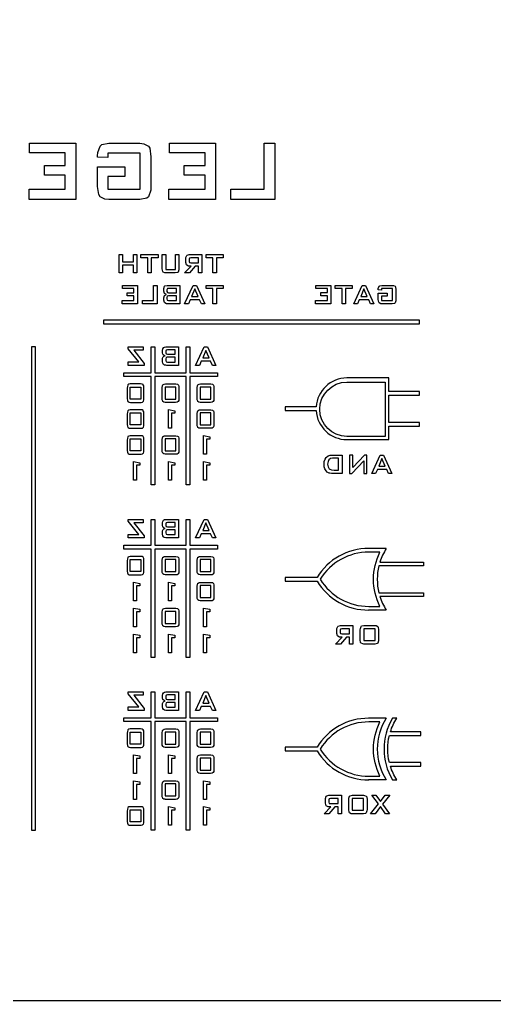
# Model space of a CAD drawing. Header units: inches. Extents: x 17631.1 to 17696.1, y 16284.5 to 16310.9.
# Drawn here: x 17634.26 to 17636.81, y 16285.27 to 16290.52 of the extents above; entities that cross this region are included whole.
import ezdxf

# ---------------------------------------------------------------- set-up
doc = ezdxf.new("R2010")
doc.units = ezdxf.units.IN
doc.header["$MEASUREMENT"] = 0

msp = doc.modelspace()

# ---------------------------------------------------------------- linework, layer by layer
at = {"color": 2}
for p, q in [((17636.2264, 16287.6861), (17636.1307, 16287.6861)), ((17636.2264, 16287.356), (17636.1307, 16287.356)), ((17636.2264, 16286.7773), (17636.1307, 16286.7773)), ((17636.2264, 16286.4473), (17636.1307, 16286.4473))]:
    msp.add_line(p, q, dxfattribs=at)
at = {"color": 1}
msp.add_lwpolyline([(17654.6088, 16295.7669), (17631.1088, 16295.7669), (17631.1088, 16285.2669), (17654.6088, 16285.2669)], close=True, dxfattribs=at)
at = {"color": 2, "linetype": 'ByBlock', "flags": 128}
for points in [[(17634.5082, 16289.6102), (17634.5082, 16289.6848), (17634.3963, 16289.6848), (17634.3963, 16289.7362), (17634.5082, 16289.7362), (17634.5082, 16289.8038), (17634.3171, 16289.8038), (17634.3171, 16289.8551), (17634.5642, 16289.8551), (17634.5642, 16289.5543), (17634.3147, 16289.5543), (17634.3147, 16289.6102)], [(17634.6807, 16289.7875), (17634.683, 16289.8061), (17634.6947, 16289.8388), (17634.704, 16289.8481), (17634.7413, 16289.8551), (17634.9068, 16289.8551), (17634.9278, 16289.8528), (17634.9534, 16289.8388), (17634.9604, 16289.8294), (17634.9651, 16289.7828), (17634.9651, 16289.6032), (17634.9534, 16289.5682), (17634.9441, 16289.5612), (17634.9068, 16289.5543), (17634.7413, 16289.5543), (17634.7203, 16289.5566), (17634.6947, 16289.5682), (17634.6877, 16289.5799), (17634.6807, 16289.6242), (17634.6807, 16289.7292), (17634.8275, 16289.7292), (17634.8275, 16289.6779), (17634.7366, 16289.6779), (17634.7366, 16289.6102), (17634.9091, 16289.6102), (17634.9091, 16289.8014), (17634.7366, 16289.8014), (17634.7366, 16289.7782), (17634.6807, 16289.7805)], [(17635.2564, 16289.6102), (17635.2564, 16289.6848), (17635.1446, 16289.6848), (17635.1446, 16289.7362), (17635.2564, 16289.7362), (17635.2564, 16289.8038), (17635.0653, 16289.8038), (17635.0653, 16289.8551), (17635.3124, 16289.8551), (17635.3124, 16289.5543), (17635.063, 16289.5543), (17635.063, 16289.6102)], [(17635.394, 16289.6102), (17635.5735, 16289.6102), (17635.5735, 16289.8551), (17635.6294, 16289.8551), (17635.6294, 16289.5543), (17635.394, 16289.5543)], [(17634.8149, 16289.1607), (17634.7959, 16289.1607), (17634.7959, 16289.2595), (17634.8149, 16289.2595), (17634.8149, 16289.2209), (17634.8724, 16289.2209), (17634.8724, 16289.2595), (17634.8907, 16289.2595), (17634.8907, 16289.1607), (17634.8724, 16289.1607), (17634.8724, 16289.2033), (17634.8149, 16289.2033)], [(17634.913, 16289.2419), (17634.913, 16289.2595), (17635.0044, 16289.2595), (17635.0044, 16289.2419), (17634.9678, 16289.2419), (17634.9678, 16289.1607), (17634.9495, 16289.1607), (17634.9495, 16289.2419)], [(17635.0457, 16289.2595), (17635.0457, 16289.179), (17635.0978, 16289.179), (17635.0978, 16289.2595), (17635.1167, 16289.2595), (17635.1167, 16289.1837), (17635.116, 16289.1769), (17635.1126, 16289.1654), (17635.1093, 16289.1627), (17635.0971, 16289.1607), (17635.0402, 16289.1607), (17635.0314, 16289.1654), (17635.0294, 16289.1688), (17635.0274, 16289.1837), (17635.0274, 16289.2595)], [(17635.1715, 16289.2345), (17635.1715, 16289.223), (17635.1735, 16289.2169), (17635.1796, 16289.2148), (17635.2216, 16289.2148), (17635.2216, 16289.2426), (17635.1796, 16289.2426), (17635.1735, 16289.2406)], [(17635.2622, 16289.2419), (17635.2622, 16289.2595), (17635.3535, 16289.2595), (17635.3535, 16289.2419), (17635.317, 16289.2419), (17635.317, 16289.1607), (17635.2987, 16289.1607), (17635.2987, 16289.2419)], [(17634.8758, 16289.0138), (17634.8758, 16289.0381), (17634.8392, 16289.0381), (17634.8392, 16289.0551), (17634.8758, 16289.0551), (17634.8758, 16289.0774), (17634.8135, 16289.0774), (17634.8135, 16289.0943), (17634.8947, 16289.0943), (17634.8947, 16288.9955), (17634.8129, 16288.9955), (17634.8129, 16289.0138)], [(17634.9807, 16289.0138), (17634.9807, 16289.0943), (17634.9996, 16289.0943), (17634.9996, 16288.9955), (17634.9211, 16288.9955), (17634.9211, 16289.0138)], [(17635.0348, 16289.0273), (17635.0389, 16289.0402), (17635.0389, 16289.0408), (17635.049, 16289.0463), (17635.0389, 16289.0517), (17635.0355, 16289.0632), (17635.0355, 16289.0774), (17635.0395, 16289.0896), (17635.0416, 16289.0916), (17635.0531, 16289.0943), (17635.1214, 16289.0943), (17635.1214, 16288.9955), (17635.0585, 16288.9955), (17635.0504, 16288.9962), (17635.0409, 16289.0002), (17635.0389, 16289.0023), (17635.0348, 16289.0145)], [(17635.0524, 16289.0713), (17635.0524, 16289.0618), (17635.0544, 16289.0564), (17635.0612, 16289.0544), (17635.1032, 16289.0544), (17635.1032, 16289.0781), (17635.0612, 16289.0781), (17635.0544, 16289.0767)], [(17635.1918, 16289.0943), (17635.2101, 16289.0943), (17635.2547, 16288.9955), (17635.2365, 16288.9955), (17635.227, 16289.0172), (17635.1769, 16289.0172), (17635.1674, 16288.9955), (17635.1465, 16288.9955)], [(17635.1844, 16289.0348), (17635.2196, 16289.0348), (17635.2013, 16289.0754)], [(17635.2622, 16289.0767), (17635.2622, 16289.0943), (17635.3535, 16289.0943), (17635.3535, 16289.0767), (17635.317, 16289.0767), (17635.317, 16288.9955), (17635.2987, 16288.9955), (17635.2987, 16289.0767)], [(17635.9118, 16289.0138), (17635.9118, 16289.0388), (17635.8753, 16289.0388), (17635.8753, 16289.0558), (17635.9118, 16289.0558), (17635.9118, 16289.0774), (17635.8489, 16289.0774), (17635.8489, 16289.0944), (17635.9301, 16289.0944), (17635.9301, 16288.9955), (17635.8482, 16288.9955), (17635.8482, 16289.0138)], [(17635.9531, 16289.0768), (17635.9531, 16289.0944), (17636.0445, 16289.0944), (17636.0445, 16289.0768), (17636.0079, 16289.0768), (17636.0079, 16288.9955), (17635.9897, 16288.9955), (17635.9897, 16289.0768)], [(17636.0973, 16289.0944), (17636.1149, 16289.0944), (17636.1595, 16288.9955), (17636.1412, 16288.9955), (17636.1325, 16289.0172), (17636.0817, 16289.0172), (17636.0722, 16288.9955), (17636.0519, 16288.9955)], [(17636.0898, 16289.0348), (17636.1243, 16289.0348), (17636.1067, 16289.0754)], [(17636.2015, 16289.0361), (17636.2015, 16289.0138), (17636.259, 16289.0138), (17636.259, 16289.0768), (17636.2015, 16289.0768), (17636.2015, 16289.0693), (17636.1839, 16289.07), (17636.1839, 16289.0781), (17636.1879, 16289.0896), (17636.1913, 16289.0923), (17636.2035, 16289.0944), (17636.2577, 16289.0944), (17636.2644, 16289.0937), (17636.2732, 16289.0896), (17636.2752, 16289.0862), (17636.2773, 16289.0713), (17636.2773, 16289.0118), (17636.2732, 16289.0002), (17636.2698, 16288.9975), (17636.2577, 16288.9955), (17636.2035, 16288.9955), (17636.1967, 16288.9962), (17636.1879, 16289.0002), (17636.1859, 16289.0036), (17636.1839, 16289.0185), (17636.1839, 16289.053), (17636.2319, 16289.053), (17636.2319, 16289.0361)], [(17635.0517, 16289.0293), (17635.0517, 16289.0219), (17635.0538, 16289.0151), (17635.0612, 16289.0131), (17635.1032, 16289.0131), (17635.1032, 16289.0381), (17635.0612, 16289.0381), (17635.0538, 16289.0361)], [(17634.9009, 16288.6846), (17634.8446, 16288.7552), (17634.8446, 16288.7652), (17634.9241, 16288.7652), (17634.9241, 16288.7474), (17634.8742, 16288.7474), (17634.9297, 16288.6767), (17634.9297, 16288.666), (17634.8446, 16288.666), (17634.8446, 16288.6846)], [(17635.0427, 16288.7173), (17635.038, 16288.7186), (17635.0326, 16288.7225), (17635.0307, 16288.7255), (17635.029, 16288.7339), (17635.029, 16288.7461), (17635.0299, 16288.7543), (17635.0331, 16288.7607), (17635.0335, 16288.7611), (17635.0389, 16288.7642), (17635.0468, 16288.7652), (17635.1146, 16288.7652), (17635.1146, 16288.6661), (17635.0516, 16288.6661), (17635.0464, 16288.6664), (17635.0395, 16288.6679), (17635.0342, 16288.6709), (17635.034, 16288.6711), (17635.0297, 16288.6771), (17635.0284, 16288.6855), (17635.0284, 16288.6982), (17635.029, 16288.704), (17635.032, 16288.7111), (17635.0357, 16288.7147)], [(17635.2058, 16288.6661), (17635.2512, 16288.7652), (17635.2691, 16288.7652), (17635.3138, 16288.6661), (17635.2955, 16288.6661), (17635.2862, 16288.6878), (17635.2361, 16288.6878), (17635.2265, 16288.6661)], [(17635.0456, 16288.7003), (17635.0456, 16288.6928), (17635.0473, 16288.6859), (17635.0477, 16288.6857), (17635.0544, 16288.684), (17635.0965, 16288.684), (17635.0965, 16288.7093), (17635.0537, 16288.7093), (17635.0473, 16288.7074)], [(17635.046, 16288.742), (17635.046, 16288.7326), (17635.0479, 16288.727), (17635.0544, 16288.7255), (17635.0965, 16288.7255), (17635.0965, 16288.7491), (17635.0544, 16288.7491), (17635.0479, 16288.7476)], [(17635.2437, 16288.7057), (17635.2784, 16288.7057), (17635.2607, 16288.746)], [(17634.9293, 16288.4914), (17634.9293, 16288.5436), (17634.9292, 16288.5469), (17634.9282, 16288.5563), (17634.9256, 16288.5622), (17634.9247, 16288.5632), (17634.9193, 16288.5661), (17634.9111, 16288.5671), (17634.8556, 16288.5671), (17634.8481, 16288.5656), (17634.8433, 16288.5622), (17634.8423, 16288.5609), (17634.8402, 16288.5538), (17634.8395, 16288.5436), (17634.8395, 16288.4881), (17634.8407, 16288.4789), (17634.8433, 16288.473), (17634.8441, 16288.472), (17634.8496, 16288.4689), (17634.8576, 16288.4679), (17634.9111, 16288.4679), (17634.9134, 16288.4681), (17634.9208, 16288.4696), (17634.9256, 16288.473), (17634.9264, 16288.4742), (17634.9285, 16288.4811)], [(17634.8561, 16288.5502), (17634.9126, 16288.5502), (17634.9126, 16288.4858), (17634.8561, 16288.4858)], [(17635.0267, 16288.4914), (17635.0267, 16288.5436), (17635.0269, 16288.5469), (17635.0279, 16288.5563), (17635.0305, 16288.5622), (17635.0313, 16288.5632), (17635.0367, 16288.5661), (17635.0449, 16288.5671), (17635.1004, 16288.5671), (17635.108, 16288.5656), (17635.1127, 16288.5622), (17635.1137, 16288.5609), (17635.1159, 16288.5538), (17635.1165, 16288.5436), (17635.1165, 16288.4881), (17635.1154, 16288.4789), (17635.1127, 16288.473), (17635.1119, 16288.472), (17635.1065, 16288.4689), (17635.0985, 16288.4679), (17635.0449, 16288.4679), (17635.0426, 16288.4681), (17635.0353, 16288.4696), (17635.0305, 16288.473), (17635.0297, 16288.4742), (17635.0275, 16288.4811)], [(17635.0999, 16288.5502), (17635.0435, 16288.5502), (17635.0435, 16288.4858), (17635.0999, 16288.4858)], [(17635.2141, 16288.4914), (17635.2141, 16288.5436), (17635.2142, 16288.5469), (17635.2152, 16288.5563), (17635.2178, 16288.5622), (17635.2187, 16288.5632), (17635.2241, 16288.5661), (17635.2323, 16288.5671), (17635.2878, 16288.5671), (17635.2953, 16288.5656), (17635.3001, 16288.5622), (17635.3011, 16288.5609), (17635.3032, 16288.5538), (17635.3039, 16288.5436), (17635.3039, 16288.4881), (17635.3027, 16288.4789), (17635.3001, 16288.473), (17635.2993, 16288.472), (17635.2939, 16288.4689), (17635.2858, 16288.4679), (17635.2323, 16288.4679), (17635.23, 16288.4681), (17635.2226, 16288.4696), (17635.2178, 16288.473), (17635.217, 16288.4742), (17635.2149, 16288.4811)], [(17635.2873, 16288.5502), (17635.2308, 16288.5502), (17635.2308, 16288.4858), (17635.2873, 16288.4858)], [(17634.9293, 16288.3526), (17634.9293, 16288.4048), (17634.9292, 16288.4081), (17634.9282, 16288.4175), (17634.9256, 16288.4234), (17634.9247, 16288.4244), (17634.9193, 16288.4273), (17634.9111, 16288.4283), (17634.8556, 16288.4283), (17634.8481, 16288.4268), (17634.8433, 16288.4234), (17634.8423, 16288.4221), (17634.8402, 16288.415), (17634.8395, 16288.4048), (17634.8395, 16288.3493), (17634.8407, 16288.3401), (17634.8433, 16288.3342), (17634.8441, 16288.3332), (17634.8496, 16288.3301), (17634.8576, 16288.3291), (17634.9111, 16288.3291), (17634.9134, 16288.3293), (17634.9208, 16288.3308), (17634.9256, 16288.3342), (17634.9264, 16288.3354), (17634.9285, 16288.3423)], [(17634.8561, 16288.4114), (17634.9126, 16288.4114), (17634.9126, 16288.347), (17634.8561, 16288.347)], [(17635.0607, 16288.429), (17635.0942, 16288.4226), (17635.0942, 16288.4094), (17635.0774, 16288.4094), (17635.0774, 16288.3291), (17635.0607, 16288.3291)], [(17635.2141, 16288.3526), (17635.2141, 16288.4048), (17635.2142, 16288.4081), (17635.2152, 16288.4175), (17635.2178, 16288.4234), (17635.2187, 16288.4244), (17635.2241, 16288.4273), (17635.2323, 16288.4283), (17635.2878, 16288.4283), (17635.2953, 16288.4268), (17635.3001, 16288.4234), (17635.3011, 16288.4221), (17635.3032, 16288.415), (17635.3039, 16288.4048), (17635.3039, 16288.3493), (17635.3027, 16288.3401), (17635.3001, 16288.3342), (17635.2993, 16288.3332), (17635.2939, 16288.3301), (17635.2858, 16288.3291), (17635.2323, 16288.3291), (17635.23, 16288.3293), (17635.2226, 16288.3308), (17635.2178, 16288.3342), (17635.217, 16288.3354), (17635.2149, 16288.3423)], [(17635.2873, 16288.4114), (17635.2308, 16288.4114), (17635.2308, 16288.347), (17635.2873, 16288.347)], [(17634.9293, 16288.2138), (17634.9293, 16288.266), (17634.9292, 16288.2693), (17634.9282, 16288.2787), (17634.9256, 16288.2846), (17634.9247, 16288.2856), (17634.9193, 16288.2885), (17634.9111, 16288.2895), (17634.8556, 16288.2895), (17634.8481, 16288.288), (17634.8433, 16288.2846), (17634.8423, 16288.2833), (17634.8402, 16288.2762), (17634.8395, 16288.266), (17634.8395, 16288.2105), (17634.8407, 16288.2013), (17634.8433, 16288.1954), (17634.8441, 16288.1944), (17634.8496, 16288.1913), (17634.8576, 16288.1903), (17634.9111, 16288.1903), (17634.9134, 16288.1905), (17634.9208, 16288.192), (17634.9256, 16288.1954), (17634.9264, 16288.1966), (17634.9285, 16288.2035)], [(17635.0267, 16288.2138), (17635.0267, 16288.266), (17635.0269, 16288.2693), (17635.0279, 16288.2787), (17635.0305, 16288.2846), (17635.0313, 16288.2856), (17635.0367, 16288.2885), (17635.0449, 16288.2895), (17635.1004, 16288.2895), (17635.108, 16288.288), (17635.1127, 16288.2846), (17635.1137, 16288.2833), (17635.1159, 16288.2762), (17635.1165, 16288.266), (17635.1165, 16288.2105), (17635.1154, 16288.2013), (17635.1127, 16288.1954), (17635.1119, 16288.1944), (17635.1065, 16288.1913), (17635.0985, 16288.1903), (17635.0449, 16288.1903), (17635.0426, 16288.1905), (17635.0353, 16288.192), (17635.0305, 16288.1954), (17635.0297, 16288.1966), (17635.0275, 16288.2035)], [(17635.248, 16288.2902), (17635.2815, 16288.2838), (17635.2815, 16288.2706), (17635.2648, 16288.2706), (17635.2648, 16288.1903), (17635.248, 16288.1903)], [(17634.8561, 16288.2726), (17634.9126, 16288.2726), (17634.9126, 16288.2082), (17634.8561, 16288.2082)], [(17635.0999, 16288.2726), (17635.0435, 16288.2726), (17635.0435, 16288.2082), (17635.0999, 16288.2082)], [(17635.8944, 16288.1507), (17635.8985, 16288.1633), (17635.9049, 16288.1733), (17635.9067, 16288.175), (17635.9155, 16288.1811), (17635.9261, 16288.1849), (17635.9388, 16288.1862), (17635.9896, 16288.1862), (17635.9896, 16288.0868), (17635.9435, 16288.0868), (17635.934, 16288.0872), (17635.9237, 16288.0889), (17635.921, 16288.0896), (17635.9108, 16288.0947), (17635.9046, 16288.1008), (17635.8978, 16288.1121), (17635.8947, 16288.1227), (17635.8933, 16288.137)], [(17636.0299, 16288.0868), (17636.0426, 16288.0868), (17636.1067, 16288.1545), (17636.1067, 16288.0868), (17636.1231, 16288.0868), (17636.1231, 16288.1862), (17636.1105, 16288.1862), (17636.0467, 16288.1193), (17636.0467, 16288.1862), (17636.0299, 16288.1862)], [(17636.1484, 16288.0868), (17636.1938, 16288.1862), (17636.2116, 16288.1862), (17636.2566, 16288.0868), (17636.2382, 16288.0868), (17636.229, 16288.1087), (17636.1788, 16288.1087), (17636.1692, 16288.0868)], [(17634.8733, 16288.1514), (17634.9068, 16288.145), (17634.9068, 16288.1318), (17634.8901, 16288.1318), (17634.8901, 16288.0515), (17634.8733, 16288.0515)], [(17635.0607, 16288.1514), (17635.0942, 16288.145), (17635.0942, 16288.1318), (17635.0774, 16288.1318), (17635.0774, 16288.0515), (17635.0607, 16288.0515)], [(17635.248, 16288.1514), (17635.2815, 16288.145), (17635.2815, 16288.1318), (17635.2648, 16288.1318), (17635.2648, 16288.0515), (17635.248, 16288.0515)], [(17635.9145, 16288.123), (17635.9203, 16288.1131), (17635.9241, 16288.1104), (17635.934, 16288.107), (17635.9473, 16288.1056), (17635.9712, 16288.1056), (17635.9712, 16288.1685), (17635.9384, 16288.1685), (17635.9278, 16288.1668), (17635.9189, 16288.1606), (17635.9145, 16288.1521), (17635.9125, 16288.1374)], [(17636.1863, 16288.1265), (17636.2211, 16288.1265), (17636.2034, 16288.1668)], [(17634.9009, 16287.761), (17634.8446, 16287.8316), (17634.8446, 16287.8416), (17634.9241, 16287.8416), (17634.9241, 16287.8238), (17634.8742, 16287.8238), (17634.9297, 16287.7531), (17634.9297, 16287.7424), (17634.8446, 16287.7424), (17634.8446, 16287.761)], [(17635.0427, 16287.7937), (17635.038, 16287.795), (17635.0326, 16287.7989), (17635.0307, 16287.8019), (17635.029, 16287.8104), (17635.029, 16287.8225), (17635.0299, 16287.8307), (17635.0331, 16287.8371), (17635.0335, 16287.8375), (17635.0389, 16287.8406), (17635.0468, 16287.8416), (17635.1146, 16287.8416), (17635.1146, 16287.7425), (17635.0516, 16287.7425), (17635.0464, 16287.7428), (17635.0395, 16287.7443), (17635.0342, 16287.7473), (17635.034, 16287.7475), (17635.0297, 16287.7535), (17635.0284, 16287.7619), (17635.0284, 16287.7746), (17635.029, 16287.7804), (17635.032, 16287.7875), (17635.0357, 16287.7911)], [(17635.046, 16287.8184), (17635.046, 16287.809), (17635.0479, 16287.8034), (17635.0544, 16287.8019), (17635.0965, 16287.8019), (17635.0965, 16287.8255), (17635.0544, 16287.8255), (17635.0479, 16287.824)], [(17635.2058, 16287.7425), (17635.2512, 16287.8416), (17635.2691, 16287.8416), (17635.3138, 16287.7425), (17635.2955, 16287.7425), (17635.2862, 16287.7642), (17635.2361, 16287.7642), (17635.2265, 16287.7425)], [(17635.2437, 16287.7821), (17635.2784, 16287.7821), (17635.2607, 16287.8224)], [(17635.0456, 16287.7767), (17635.0456, 16287.7692), (17635.0473, 16287.7623), (17635.0477, 16287.7621), (17635.0544, 16287.7604), (17635.0965, 16287.7604), (17635.0965, 16287.7857), (17635.0537, 16287.7857), (17635.0473, 16287.7838)], [(17634.9293, 16287.5678), (17634.9293, 16287.62), (17634.9292, 16287.6233), (17634.9282, 16287.6327), (17634.9256, 16287.6386), (17634.9247, 16287.6396), (17634.9193, 16287.6425), (17634.9111, 16287.6435), (17634.8556, 16287.6435), (17634.8481, 16287.6421), (17634.8433, 16287.6386), (17634.8423, 16287.6373), (17634.8402, 16287.6302), (17634.8395, 16287.62), (17634.8395, 16287.5645), (17634.8407, 16287.5553), (17634.8433, 16287.5494), (17634.8441, 16287.5484), (17634.8496, 16287.5453), (17634.8576, 16287.5443), (17634.9111, 16287.5443), (17634.9134, 16287.5445), (17634.9208, 16287.546), (17634.9256, 16287.5494), (17634.9264, 16287.5506), (17634.9285, 16287.5575)], [(17634.8561, 16287.6266), (17634.9126, 16287.6266), (17634.9126, 16287.5622), (17634.8561, 16287.5622)], [(17635.0267, 16287.5678), (17635.0267, 16287.62), (17635.0269, 16287.6233), (17635.0279, 16287.6327), (17635.0305, 16287.6386), (17635.0313, 16287.6396), (17635.0367, 16287.6425), (17635.0449, 16287.6435), (17635.1004, 16287.6435), (17635.108, 16287.6421), (17635.1127, 16287.6386), (17635.1137, 16287.6373), (17635.1159, 16287.6302), (17635.1165, 16287.62), (17635.1165, 16287.5645), (17635.1154, 16287.5553), (17635.1127, 16287.5494), (17635.1119, 16287.5484), (17635.1065, 16287.5453), (17635.0985, 16287.5443), (17635.0449, 16287.5443), (17635.0426, 16287.5445), (17635.0353, 16287.546), (17635.0305, 16287.5494), (17635.0297, 16287.5506), (17635.0275, 16287.5575)], [(17635.0999, 16287.6266), (17635.0435, 16287.6266), (17635.0435, 16287.5622), (17635.0999, 16287.5622)], [(17635.2141, 16287.5678), (17635.2141, 16287.62), (17635.2142, 16287.6233), (17635.2152, 16287.6327), (17635.2178, 16287.6386), (17635.2187, 16287.6396), (17635.2241, 16287.6425), (17635.2323, 16287.6435), (17635.2878, 16287.6435), (17635.2953, 16287.6421), (17635.3001, 16287.6386), (17635.3011, 16287.6373), (17635.3032, 16287.6302), (17635.3039, 16287.62), (17635.3039, 16287.5645), (17635.3027, 16287.5553), (17635.3001, 16287.5494), (17635.2993, 16287.5484), (17635.2939, 16287.5453), (17635.2858, 16287.5443), (17635.2323, 16287.5443), (17635.23, 16287.5445), (17635.2226, 16287.546), (17635.2178, 16287.5494), (17635.217, 16287.5506), (17635.2149, 16287.5575)], [(17635.2873, 16287.6266), (17635.2308, 16287.6266), (17635.2308, 16287.5622), (17635.2873, 16287.5622)], [(17634.8733, 16287.5054), (17634.9068, 16287.499), (17634.9068, 16287.4858), (17634.8901, 16287.4858), (17634.8901, 16287.4055), (17634.8733, 16287.4055)], [(17635.0607, 16287.5054), (17635.0942, 16287.499), (17635.0942, 16287.4858), (17635.0774, 16287.4858), (17635.0774, 16287.4055), (17635.0607, 16287.4055)], [(17635.2141, 16287.429), (17635.2141, 16287.4812), (17635.2142, 16287.4845), (17635.2152, 16287.4939), (17635.2178, 16287.4998), (17635.2187, 16287.5008), (17635.2241, 16287.5037), (17635.2323, 16287.5047), (17635.2878, 16287.5047), (17635.2953, 16287.5033), (17635.3001, 16287.4998), (17635.3011, 16287.4985), (17635.3032, 16287.4914), (17635.3039, 16287.4812), (17635.3039, 16287.4257), (17635.3027, 16287.4165), (17635.3001, 16287.4106), (17635.2993, 16287.4096), (17635.2939, 16287.4065), (17635.2858, 16287.4055), (17635.2323, 16287.4055), (17635.23, 16287.4057), (17635.2226, 16287.4072), (17635.2178, 16287.4106), (17635.217, 16287.4118), (17635.2149, 16287.4187)], [(17635.2873, 16287.4878), (17635.2308, 16287.4878), (17635.2308, 16287.4234), (17635.2873, 16287.4234)], [(17634.8733, 16287.3666), (17634.9068, 16287.3602), (17634.9068, 16287.347), (17634.8901, 16287.347), (17634.8901, 16287.2667), (17634.8733, 16287.2667)], [(17635.0267, 16287.2902), (17635.0267, 16287.3424), (17635.0269, 16287.3457), (17635.0279, 16287.3551), (17635.0305, 16287.361), (17635.0313, 16287.362), (17635.0367, 16287.3649), (17635.0449, 16287.3659), (17635.1004, 16287.3659), (17635.108, 16287.3645), (17635.1127, 16287.361), (17635.1137, 16287.3597), (17635.1159, 16287.3526), (17635.1165, 16287.3424), (17635.1165, 16287.2869), (17635.1154, 16287.2777), (17635.1127, 16287.2718), (17635.1119, 16287.2708), (17635.1065, 16287.2677), (17635.0985, 16287.2667), (17635.0449, 16287.2667), (17635.0426, 16287.2669), (17635.0353, 16287.2684), (17635.0305, 16287.2718), (17635.0297, 16287.273), (17635.0275, 16287.2799)], [(17635.0999, 16287.349), (17635.0435, 16287.349), (17635.0435, 16287.2846), (17635.0999, 16287.2846)], [(17635.248, 16287.3666), (17635.2815, 16287.3602), (17635.2815, 16287.347), (17635.2648, 16287.347), (17635.2648, 16287.2667), (17635.248, 16287.2667)], [(17635.9804, 16287.2485), (17635.9804, 16287.2366), (17635.9821, 16287.2304), (17635.9887, 16287.2286), (17636.0301, 16287.2286), (17636.0301, 16287.2561), (17635.9887, 16287.2561), (17635.9821, 16287.2547)], [(17636.0872, 16287.2499), (17636.0876, 16287.2572), (17636.0914, 16287.2683), (17636.0945, 16287.2711), (17636.1067, 16287.2735), (17636.1652, 16287.2735), (17636.1718, 16287.2728), (17636.1808, 16287.2683), (17636.1829, 16287.2648), (17636.1847, 16287.2499), (17636.1847, 16287.1976), (17636.1843, 16287.1907), (17636.1808, 16287.1792), (17636.1773, 16287.1767), (17636.1652, 16287.1743), (17636.1067, 16287.1743), (17636.1001, 16287.1747), (17636.0914, 16287.1792), (17636.0893, 16287.183), (17636.0872, 16287.1976)], [(17636.1662, 16287.2558), (17636.1057, 16287.2558), (17636.1057, 16287.1931), (17636.1662, 16287.1931)], [(17634.8733, 16287.2278), (17634.9068, 16287.2214), (17634.9068, 16287.2082), (17634.8901, 16287.2082), (17634.8901, 16287.1279), (17634.8733, 16287.1279)], [(17635.0607, 16287.2278), (17635.0942, 16287.2214), (17635.0942, 16287.2082), (17635.0774, 16287.2082), (17635.0774, 16287.1279), (17635.0607, 16287.1279)], [(17635.248, 16287.2278), (17635.2815, 16287.2214), (17635.2815, 16287.2082), (17635.2648, 16287.2082), (17635.2648, 16287.1279), (17635.248, 16287.1279)], [(17634.9009, 16286.8374), (17634.8446, 16286.9081), (17634.8446, 16286.918), (17634.9241, 16286.918), (17634.9241, 16286.9002), (17634.8742, 16286.9002), (17634.9297, 16286.8295), (17634.9297, 16286.8188), (17634.8446, 16286.8188), (17634.8446, 16286.8374)], [(17635.0427, 16286.8701), (17635.038, 16286.8714), (17635.0326, 16286.8754), (17635.0307, 16286.8783), (17635.029, 16286.8868), (17635.029, 16286.8989), (17635.0299, 16286.9071), (17635.0331, 16286.9135), (17635.0335, 16286.9139), (17635.0389, 16286.9171), (17635.0468, 16286.918), (17635.1146, 16286.918), (17635.1146, 16286.8189), (17635.0516, 16286.8189), (17635.0464, 16286.8192), (17635.0395, 16286.8207), (17635.0342, 16286.8237), (17635.034, 16286.8239), (17635.0297, 16286.8299), (17635.0284, 16286.8383), (17635.0284, 16286.851), (17635.029, 16286.8568), (17635.032, 16286.8639), (17635.0357, 16286.8675)], [(17635.2058, 16286.8189), (17635.2512, 16286.918), (17635.2691, 16286.918), (17635.3138, 16286.8189), (17635.2955, 16286.8189), (17635.2862, 16286.8406), (17635.2361, 16286.8406), (17635.2265, 16286.8189)], [(17635.046, 16286.8948), (17635.046, 16286.8855), (17635.0479, 16286.8798), (17635.0544, 16286.8783), (17635.0965, 16286.8783), (17635.0965, 16286.9019), (17635.0544, 16286.9019), (17635.0479, 16286.9004)], [(17635.2437, 16286.8585), (17635.2784, 16286.8585), (17635.2607, 16286.8988)], [(17635.0456, 16286.8531), (17635.0456, 16286.8456), (17635.0473, 16286.8387), (17635.0477, 16286.8385), (17635.0544, 16286.8368), (17635.0965, 16286.8368), (17635.0965, 16286.8621), (17635.0537, 16286.8621), (17635.0473, 16286.8602)], [(17634.9293, 16286.6442), (17634.9293, 16286.6965), (17634.9292, 16286.6997), (17634.9282, 16286.7091), (17634.9256, 16286.715), (17634.9247, 16286.716), (17634.9193, 16286.719), (17634.9111, 16286.7199), (17634.8556, 16286.7199), (17634.8481, 16286.7185), (17634.8433, 16286.715), (17634.8423, 16286.7137), (17634.8402, 16286.7066), (17634.8395, 16286.6965), (17634.8395, 16286.6409), (17634.8407, 16286.6317), (17634.8433, 16286.6258), (17634.8441, 16286.6248), (17634.8496, 16286.6217), (17634.8576, 16286.6207), (17634.9111, 16286.6207), (17634.9134, 16286.6209), (17634.9208, 16286.6224), (17634.9256, 16286.6258), (17634.9264, 16286.627), (17634.9285, 16286.6339)], [(17635.0267, 16286.6442), (17635.0267, 16286.6965), (17635.0269, 16286.6997), (17635.0279, 16286.7091), (17635.0305, 16286.715), (17635.0313, 16286.716), (17635.0367, 16286.719), (17635.0449, 16286.7199), (17635.1004, 16286.7199), (17635.108, 16286.7185), (17635.1127, 16286.715), (17635.1137, 16286.7137), (17635.1159, 16286.7066), (17635.1165, 16286.6965), (17635.1165, 16286.6409), (17635.1154, 16286.6317), (17635.1127, 16286.6258), (17635.1119, 16286.6248), (17635.1065, 16286.6217), (17635.0985, 16286.6207), (17635.0449, 16286.6207), (17635.0426, 16286.6209), (17635.0353, 16286.6224), (17635.0305, 16286.6258), (17635.0297, 16286.627), (17635.0275, 16286.6339)], [(17635.2141, 16286.6442), (17635.2141, 16286.6965), (17635.2142, 16286.6997), (17635.2152, 16286.7091), (17635.2178, 16286.715), (17635.2187, 16286.716), (17635.2241, 16286.719), (17635.2323, 16286.7199), (17635.2878, 16286.7199), (17635.2953, 16286.7185), (17635.3001, 16286.715), (17635.3011, 16286.7137), (17635.3032, 16286.7066), (17635.3039, 16286.6965), (17635.3039, 16286.6409), (17635.3027, 16286.6317), (17635.3001, 16286.6258), (17635.2993, 16286.6248), (17635.2939, 16286.6217), (17635.2858, 16286.6207), (17635.2323, 16286.6207), (17635.23, 16286.6209), (17635.2226, 16286.6224), (17635.2178, 16286.6258), (17635.217, 16286.627), (17635.2149, 16286.6339)], [(17634.8561, 16286.703), (17634.9126, 16286.703), (17634.9126, 16286.6386), (17634.8561, 16286.6386)], [(17635.0999, 16286.703), (17635.0435, 16286.703), (17635.0435, 16286.6386), (17635.0999, 16286.6386)], [(17635.2873, 16286.703), (17635.2308, 16286.703), (17635.2308, 16286.6386), (17635.2873, 16286.6386)], [(17634.8733, 16286.5818), (17634.9068, 16286.5754), (17634.9068, 16286.5622), (17634.8901, 16286.5622), (17634.8901, 16286.4819), (17634.8733, 16286.4819)], [(17635.0607, 16286.5818), (17635.0942, 16286.5754), (17635.0942, 16286.5622), (17635.0774, 16286.5622), (17635.0774, 16286.4819), (17635.0607, 16286.4819)], [(17635.2141, 16286.5054), (17635.2141, 16286.5577), (17635.2142, 16286.5609), (17635.2152, 16286.5703), (17635.2178, 16286.5762), (17635.2187, 16286.5772), (17635.2241, 16286.5802), (17635.2323, 16286.5811), (17635.2878, 16286.5811), (17635.2953, 16286.5797), (17635.3001, 16286.5762), (17635.3011, 16286.5749), (17635.3032, 16286.5678), (17635.3039, 16286.5577), (17635.3039, 16286.5021), (17635.3027, 16286.4929), (17635.3001, 16286.487), (17635.2993, 16286.486), (17635.2939, 16286.4829), (17635.2858, 16286.4819), (17635.2323, 16286.4819), (17635.23, 16286.4821), (17635.2226, 16286.4836), (17635.2178, 16286.487), (17635.217, 16286.4882), (17635.2149, 16286.4951)], [(17635.2873, 16286.5642), (17635.2308, 16286.5642), (17635.2308, 16286.4998), (17635.2873, 16286.4998)], [(17634.8733, 16286.443), (17634.9068, 16286.4366), (17634.9068, 16286.4234), (17634.8901, 16286.4234), (17634.8901, 16286.3431), (17634.8733, 16286.3431)], [(17635.0267, 16286.3666), (17635.0267, 16286.4189), (17635.0269, 16286.4221), (17635.0279, 16286.4315), (17635.0305, 16286.4374), (17635.0313, 16286.4384), (17635.0367, 16286.4414), (17635.0449, 16286.4423), (17635.1004, 16286.4423), (17635.108, 16286.4409), (17635.1127, 16286.4374), (17635.1137, 16286.4361), (17635.1159, 16286.429), (17635.1165, 16286.4189), (17635.1165, 16286.3633), (17635.1154, 16286.3541), (17635.1127, 16286.3482), (17635.1119, 16286.3472), (17635.1065, 16286.3441), (17635.0985, 16286.3431), (17635.0449, 16286.3431), (17635.0426, 16286.3433), (17635.0353, 16286.3448), (17635.0305, 16286.3482), (17635.0297, 16286.3494), (17635.0275, 16286.3563)], [(17635.0999, 16286.4254), (17635.0435, 16286.4254), (17635.0435, 16286.361), (17635.0999, 16286.361)], [(17635.248, 16286.443), (17635.2815, 16286.4366), (17635.2815, 16286.4234), (17635.2648, 16286.4234), (17635.2648, 16286.3431), (17635.248, 16286.3431)], [(17635.919, 16286.3398), (17635.919, 16286.328), (17635.9207, 16286.3217), (17635.9274, 16286.32), (17635.9688, 16286.32), (17635.9688, 16286.3475), (17635.9274, 16286.3475), (17635.9207, 16286.3461)], [(17636.0258, 16286.3412), (17636.0262, 16286.3485), (17636.03, 16286.3597), (17636.0331, 16286.3625), (17636.0453, 16286.3649), (17636.1038, 16286.3649), (17636.1104, 16286.3642), (17636.1194, 16286.3597), (17636.1215, 16286.3562), (17636.1233, 16286.3412), (17636.1233, 16286.289), (17636.1229, 16286.282), (17636.1194, 16286.2706), (17636.116, 16286.2681), (17636.1038, 16286.2657), (17636.0453, 16286.2657), (17636.0387, 16286.266), (17636.03, 16286.2706), (17636.0279, 16286.2744), (17636.0258, 16286.289)], [(17636.1048, 16286.3472), (17636.0443, 16286.3472), (17636.0443, 16286.2845), (17636.1048, 16286.2845)], [(17636.1842, 16286.3193), (17636.1497, 16286.3649), (17636.1709, 16286.3649), (17636.195, 16286.3311), (17636.2204, 16286.3649), (17636.2447, 16286.3649), (17636.2064, 16286.3165), (17636.244, 16286.2657), (17636.2225, 16286.2657), (17636.1957, 16286.304), (17636.1664, 16286.2657), (17636.1414, 16286.2657)], [(17634.9293, 16286.2278), (17634.9293, 16286.2801), (17634.9292, 16286.2833), (17634.9282, 16286.2927), (17634.9256, 16286.2986), (17634.9247, 16286.2996), (17634.9193, 16286.3026), (17634.9111, 16286.3035), (17634.8556, 16286.3035), (17634.8481, 16286.3021), (17634.8433, 16286.2986), (17634.8423, 16286.2973), (17634.8402, 16286.2902), (17634.8395, 16286.2801), (17634.8395, 16286.2245), (17634.8407, 16286.2153), (17634.8433, 16286.2094), (17634.8441, 16286.2084), (17634.8496, 16286.2053), (17634.8576, 16286.2043), (17634.9111, 16286.2043), (17634.9134, 16286.2045), (17634.9208, 16286.206), (17634.9256, 16286.2094), (17634.9264, 16286.2106), (17634.9285, 16286.2175)], [(17635.0607, 16286.3042), (17635.0942, 16286.2978), (17635.0942, 16286.2847), (17635.0774, 16286.2847), (17635.0774, 16286.2043), (17635.0607, 16286.2043)], [(17635.248, 16286.3042), (17635.2815, 16286.2978), (17635.2815, 16286.2847), (17635.2648, 16286.2847), (17635.2648, 16286.2043), (17635.248, 16286.2043)], [(17634.8561, 16286.2866), (17634.9126, 16286.2866), (17634.9126, 16286.2222), (17634.8561, 16286.2222)]]:
    msp.add_lwpolyline(points, close=True, dxfattribs=at)
for points in [[(17635.1539, 16289.2433), (17635.158, 16289.2548), (17635.16, 16289.2568), (17635.1715, 16289.2595), (17635.2399, 16289.2595), (17635.2399, 16289.1607), (17635.2216, 16289.1607), (17635.2216, 16289.1979), (17635.204, 16289.1979), (17635.1722, 16289.1607), (17635.1458, 16289.1607), (17635.1823, 16289.1979), (17635.1674, 16289.1979), (17635.158, 16289.2027), (17635.1573, 16289.204), (17635.1539, 16289.2169), (17635.1539, 16289.2433)], [(17635.9626, 16287.2568), (17635.9668, 16287.269), (17635.9692, 16287.2708), (17635.9807, 16287.2735), (17636.0482, 16287.2735), (17636.0482, 16287.1743), (17636.0301, 16287.1743), (17636.0301, 16287.2116), (17636.0127, 16287.2116), (17635.9807, 16287.1743), (17635.9546, 16287.1743), (17635.9908, 16287.2116), (17635.9807, 16287.2116), (17635.9766, 16287.2119), (17635.9668, 16287.2164), (17635.9658, 16287.2178), (17635.9626, 16287.2311), (17635.9626, 16287.2568)], [(17635.9013, 16286.3482), (17635.9054, 16286.3604), (17635.9079, 16286.3621), (17635.9194, 16286.3649), (17635.9869, 16286.3649), (17635.9869, 16286.2657), (17635.9688, 16286.2657), (17635.9688, 16286.3029), (17635.9514, 16286.3029), (17635.9194, 16286.2657), (17635.8933, 16286.2657), (17635.9294, 16286.3029), (17635.9194, 16286.3029), (17635.9152, 16286.3033), (17635.9054, 16286.3078), (17635.9044, 16286.3092), (17635.9013, 16286.3224), (17635.9013, 16286.3482)]]:
    msp.add_lwpolyline(points, dxfattribs=at)
at = {"color": 2, "linetype": 'ByBlock'}
for points in [[(17636.4045, 16288.9089), (17634.7123, 16288.9089), (17634.7123, 16288.8891), (17636.4045, 16288.8891)], [(17634.328, 16288.7652), (17634.328, 16286.1789), (17634.3478, 16286.1789), (17634.3478, 16288.7652)], [(17635.1752, 16288.6067), (17635.1752, 16288.0261), (17635.1554, 16288.0261), (17635.1554, 16288.6067), (17634.988, 16288.6067), (17634.988, 16288.0261), (17634.9682, 16288.0261), (17634.9682, 16288.6067), (17634.8206, 16288.6067), (17634.8206, 16288.6265), (17634.9682, 16288.6265), (17634.9682, 16288.7652), (17634.988, 16288.7652), (17634.988, 16288.6265), (17635.1554, 16288.6265), (17635.1554, 16288.7652), (17635.1752, 16288.7652), (17635.1752, 16288.6265), (17635.3228, 16288.6265), (17635.3228, 16288.6067)], [(17635.1752, 16287.6831), (17635.1752, 16287.1025), (17635.1554, 16287.1025), (17635.1554, 16287.6831), (17634.988, 16287.6831), (17634.988, 16287.1025), (17634.9682, 16287.1025), (17634.9682, 16287.6831), (17634.8206, 16287.6831), (17634.8206, 16287.7029), (17634.9682, 16287.7029), (17634.9682, 16287.8416), (17634.988, 16287.8416), (17634.988, 16287.7029), (17635.1554, 16287.7029), (17635.1554, 16287.8416), (17635.1752, 16287.8416), (17635.1752, 16287.7029), (17635.3228, 16287.7029), (17635.3228, 16287.6831)], [(17635.1752, 16286.7595), (17635.1752, 16286.1789), (17635.1554, 16286.1789), (17635.1554, 16286.7595), (17634.988, 16286.7595), (17634.988, 16286.1789), (17634.9682, 16286.1789), (17634.9682, 16286.7595), (17634.8206, 16286.7595), (17634.8206, 16286.7793), (17634.9682, 16286.7793), (17634.9682, 16286.918), (17634.988, 16286.918), (17634.988, 16286.7793), (17635.1554, 16286.7793), (17635.1554, 16286.918), (17635.1752, 16286.918), (17635.1752, 16286.7793), (17635.3228, 16286.7793), (17635.3228, 16286.7595)]]:
    msp.add_lwpolyline(points, close=True, dxfattribs=at)
msp.add_lwpolyline([(17636.2395, 16288.3413), (17636.4045, 16288.3413), (17636.4045, 16288.3611), (17636.2395, 16288.3611), (17636.2395, 16288.5063), (17636.4045, 16288.5063), (17636.4045, 16288.5261), (17636.2395, 16288.5261), (17636.2395, 16288.5987), (17636.0156, 16288.5987, 0.396734), (17635.851, 16288.4436), (17635.6857, 16288.4436), (17635.6857, 16288.4238), (17635.851, 16288.4238, 0.396734), (17636.0156, 16288.2687), (17636.2395, 16288.2687)], format="xyb", close=True, dxfattribs=at)
at = {"color": 2}
for points in [[(17636.0156, 16288.2862, -1), (17636.0156, 16288.5766), (17636.2197, 16288.5766), (17636.2197, 16288.2862)], [(17636.1324, 16287.6663, 0.262041), (17635.8727, 16287.521, 0.262041), (17636.1324, 16287.3758), (17636.1925, 16287.3758, -0.235107), (17636.1925, 16287.6663)], [(17636.1324, 16286.7575, 0.262041), (17635.8727, 16286.6123, 0.262041), (17636.1324, 16286.4671), (17636.1925, 16286.4671, -0.235107), (17636.1925, 16286.7575)]]:
    msp.add_lwpolyline(points, format="xyb", close=True, dxfattribs=at)
at = {"color": 2, "linetype": 'ByBlock'}
for points in [[(17636.1324, 16287.6861, 0.262427), (17635.8556, 16287.5309), (17635.6857, 16287.5309), (17635.6857, 16287.5111), (17635.8556, 16287.5111, 0.262427), (17636.1324, 16287.356)], [(17636.2264, 16287.6861, 0.065788), (17636.1924, 16287.6134), (17636.4256, 16287.6134), (17636.4256, 16287.5936), (17636.1868, 16287.5936, 0.120276), (17636.1868, 16287.4485), (17636.4256, 16287.4485), (17636.4256, 16287.4287), (17636.1924, 16287.4287, 0.065788), (17636.2264, 16287.356)], [(17636.1324, 16286.7773, 0.262427), (17635.8556, 16286.6222), (17635.6857, 16286.6222), (17635.6857, 16286.6024), (17635.8556, 16286.6024, 0.262427), (17636.1324, 16286.4473)], [(17636.2594, 16286.4473), (17636.2826, 16286.4473, -0.065813), (17636.2486, 16286.52), (17636.4106, 16286.52), (17636.4106, 16286.5398), (17636.243, 16286.5398, -0.120276), (17636.243, 16286.6849), (17636.4106, 16286.6849), (17636.4106, 16286.7047), (17636.2486, 16286.7047, -0.065763), (17636.2826, 16286.7773), (17636.2594, 16286.7773)]]:
    msp.add_lwpolyline(points, format="xyb", dxfattribs=at)
at = {"color": 2}
for centre, radius, start, end in [((17636.4842, 16286.6123), 0.3061, 147.3778, 212.6222), ((17636.5404, 16286.6123), 0.3259, 149.5795, 210.4205)]:
    msp.add_arc(centre, radius, start, end, dxfattribs=at)

doc.saveas('drawing.dxf')
